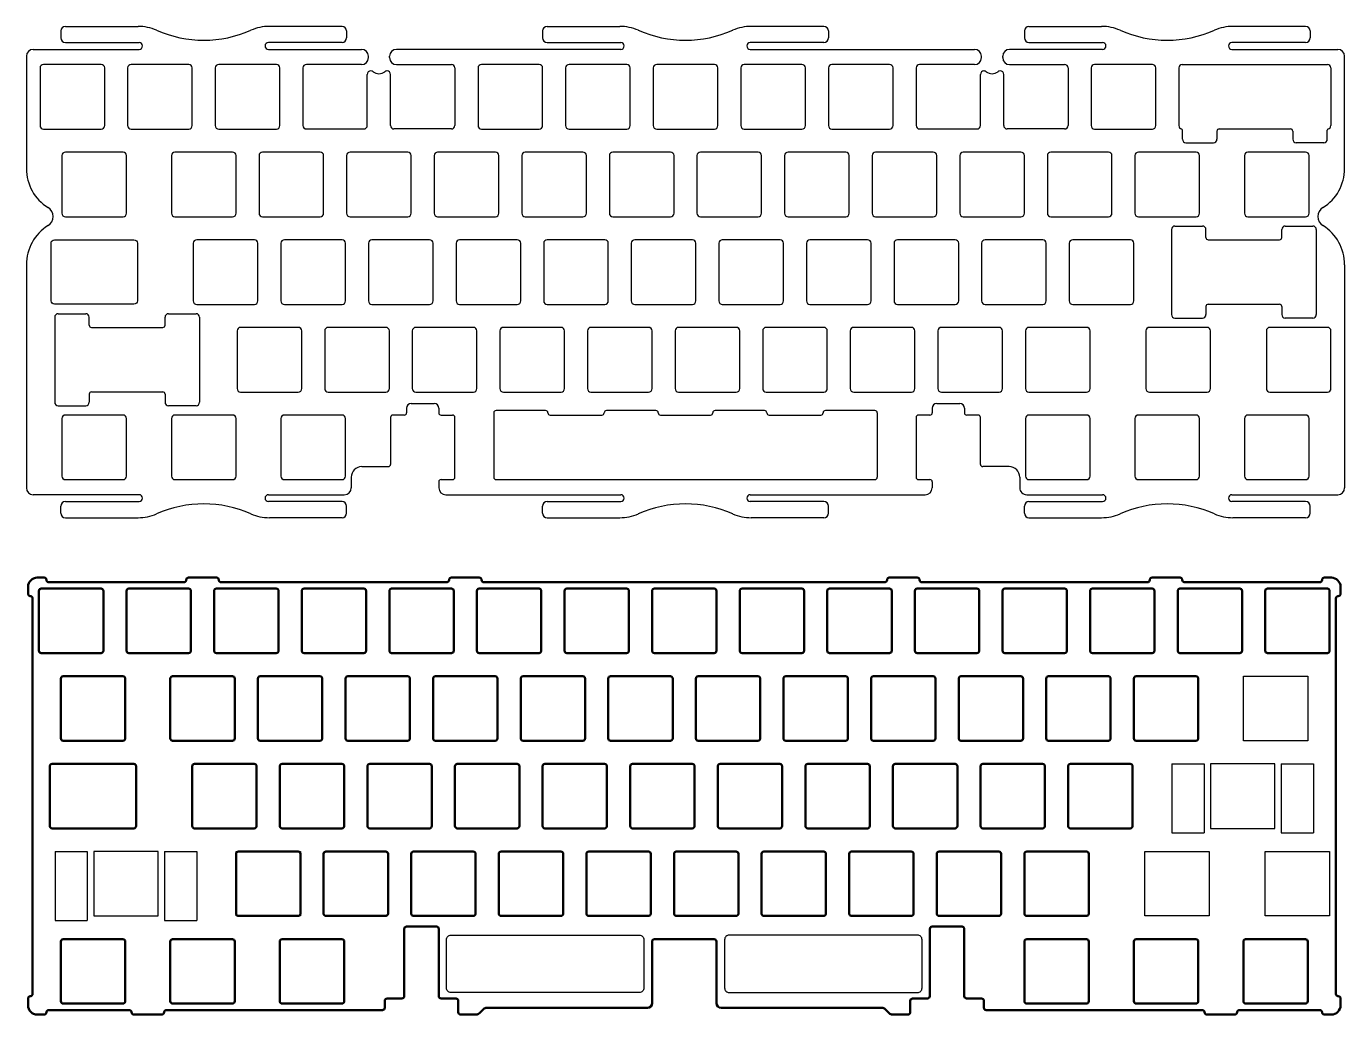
# Model space of a CAD drawing. Header units: millimetres. Extents: x 317 to 621, y 129 to 468.
# Drawn here: x 334.6 to 621.3, y 129.1 to 343.9 of the extents above; entities that cross this region are included whole.
import ezdxf

# ---------------------------------------------------------------- set-up
doc = ezdxf.new("R2010")
doc.units = ezdxf.units.MM
doc.header["$LTSCALE"] = 0.75
doc.layers.add('Visible', color=7, linetype='Continuous', lineweight=50)

msp = doc.modelspace()

# ---------------------------------------------------------------- linework, layer by layer
for p, q in [((342.11, 342.89), (342.11, 341.39)), ((343.11, 343.89), (358.9, 343.89)), ((403.26, 343.89), (387.47, 343.89)), ((404.26, 342.89), (404.26, 341.39)), ((446.89, 342.89), (446.89, 341.39)), ((447.89, 343.89), (463.68, 343.89)), ((508.04, 343.89), (492.24, 343.89)), ((509.04, 342.89), (509.04, 341.39)), ((551.66, 342.89), (551.66, 341.39)), ((552.66, 343.89), (568.45, 343.89)), ((612.81, 343.89), (597.02, 343.89)), ((613.81, 342.89), (613.81, 341.39)), ((336.11, 338.89), (359.11, 338.89)), ((343.11, 340.39), (359.11, 340.39)), ((359.86, 339.64), (359.86, 339.64)), ((386.51, 339.64), (386.51, 339.64)), ((403.26, 340.39), (387.26, 340.39)), ((387.26, 338.89), (407.49, 338.89)), ((463.89, 338.89), (415.09, 338.89)), ((447.89, 340.39), (463.89, 340.39)), ((464.64, 339.64), (464.64, 339.64)), ((491.29, 339.64), (491.29, 339.64)), ((508.04, 340.39), (492.04, 340.39)), ((492.04, 338.89), (540.84, 338.89)), ((568.66, 338.89), (548.44, 338.89)), ((552.66, 340.39), (568.66, 340.39)), ((569.41, 339.64), (569.41, 339.64)), ((596.06, 339.64), (596.06, 339.64)), ((612.81, 340.39), (596.81, 340.39)), ((596.81, 338.89), (619.81, 338.89)), ((334.61, 337.39), (334.61, 312.98)), ((407.49, 335.59), (395.51, 335.59)), ((408.99, 337.09), (408.99, 337.39)), ((413.59, 337.09), (413.59, 337.39)), ((415.09, 335.59), (427.06, 335.59)), ((540.84, 335.59), (528.86, 335.59)), ((542.34, 337.09), (542.34, 337.39)), ((546.94, 337.09), (546.94, 337.39)), ((548.44, 335.59), (560.41, 335.59)), ((621.31, 312.98), (621.31, 337.39)), ((394.76, 334.84), (394.76, 322.34)), ((408.76, 322.34), (408.76, 333.44)), ((409.51, 334.19), (409.54, 334.19)), ((413.06, 334.19), (413.03, 334.19)), ((413.81, 322.34), (413.81, 333.44)), ((427.81, 334.84), (427.81, 322.34)), ((528.11, 334.84), (528.11, 322.34)), ((542.11, 322.34), (542.11, 333.44)), ((542.86, 334.19), (542.89, 334.19)), ((546.41, 334.19), (546.38, 334.19)), ((547.16, 322.34), (547.16, 333.44)), ((561.16, 334.84), (561.16, 322.34)), ((585.26, 334.84), (585.26, 322.31)), ((618.31, 334.84), (618.31, 322.31)), ((395.51, 321.59), (408.01, 321.59)), ((427.06, 321.59), (414.56, 321.59)), ((528.86, 321.59), (541.36, 321.59)), ((560.41, 321.59), (547.91, 321.59)), ((586.04, 319.34), (586.04, 321.31)), ((617.54, 319.34), (617.54, 321.31)), ((593.54, 321.09), (593.54, 319.34)), ((610.04, 321.09), (610.04, 319.34)), ((591.15, 297.99), (591.15, 299.74)), ((607.65, 297.99), (607.65, 299.74)), ((608.4, 300.49), (614.4, 300.49)), ((334.61, 292.09), (334.61, 243.59)), ((621.31, 292.09), (621.31, 243.59)), ((365.52, 281.44), (371.52, 281.44)), ((591.15, 282.99), (591.15, 281.24)), ((607.65, 282.99), (607.65, 281.24)), ((348.27, 278.94), (348.27, 280.69)), ((364.77, 278.94), (364.77, 280.69)), ((348.27, 263.94), (348.27, 262.19)), ((364.77, 263.94), (364.77, 262.19)), ((413.81, 258.89), (413.81, 248.69)), ((416.81, 259.39), (414.31, 259.39)), ((417.31, 260.89), (417.31, 259.89)), ((424.31, 260.89), (424.31, 259.89)), ((424.81, 259.39), (427.31, 259.39)), ((427.81, 245.89), (427.81, 258.89)), ((436.27, 259.89), (436.27, 245.89)), ((447.53, 260.39), (436.77, 260.39)), ((448.03, 259.89), (448.03, 259.89)), ((448.53, 259.39), (459.77, 259.39)), ((460.27, 259.89), (460.27, 259.89)), ((471.53, 260.39), (460.77, 260.39)), ((472.03, 259.89), (472.03, 259.89)), ((472.53, 259.39), (483.39, 259.39)), ((483.89, 259.89), (483.89, 259.89)), ((495.15, 260.39), (484.39, 260.39)), ((495.65, 259.89), (495.65, 259.89)), ((496.15, 259.39), (507.39, 259.39)), ((507.89, 259.89), (507.89, 259.89)), ((519.15, 260.39), (508.39, 260.39)), ((519.65, 259.89), (519.65, 245.89)), ((528.11, 258.89), (528.11, 245.89)), ((531.11, 259.39), (528.61, 259.39)), ((531.61, 260.89), (531.61, 259.89)), ((538.61, 260.89), (538.61, 259.89)), ((541.61, 259.39), (539.11, 259.39)), ((542.11, 248.69), (542.11, 258.89)), ((407.56, 248.19), (413.31, 248.19)), ((548.36, 248.19), (542.61, 248.19)), ((405.26, 245.89), (405.26, 243.59)), ((424.31, 244.89), (424.31, 243.59)), ((424.81, 245.39), (427.31, 245.39)), ((436.77, 245.39), (519.15, 245.39)), ((528.61, 245.39), (531.11, 245.39)), ((531.61, 244.89), (531.61, 243.59)), ((550.66, 245.89), (550.66, 243.59)), ((359.11, 242.09), (336.11, 242.09)), ((359.86, 241.34), (359.86, 241.34)), ((386.51, 241.34), (386.51, 241.34)), ((387.26, 242.09), (403.76, 242.09)), ((425.81, 242.09), (463.89, 242.09)), ((464.64, 241.34), (464.64, 241.34)), ((491.29, 241.34), (491.29, 241.34)), ((492.04, 242.09), (530.11, 242.09)), ((552.16, 242.09), (568.66, 242.09)), ((569.41, 241.34), (569.41, 241.34)), ((596.06, 241.34), (596.06, 241.34)), ((596.81, 242.09), (619.81, 242.09)), ((342.11, 238.09), (342.11, 239.59)), ((343.11, 240.59), (359.11, 240.59)), ((403.26, 240.59), (387.26, 240.59)), ((404.26, 238.09), (404.26, 239.59)), ((446.89, 238.09), (446.89, 239.59)), ((447.89, 240.59), (463.89, 240.59)), ((508.04, 240.59), (492.04, 240.59)), ((509.04, 238.09), (509.04, 239.59)), ((551.66, 238.09), (551.66, 239.59)), ((552.66, 240.59), (568.66, 240.59)), ((612.81, 240.59), (596.81, 240.59)), ((613.81, 238.09), (613.81, 239.59)), ((343.11, 237.09), (358.9, 237.09)), ((403.26, 237.09), (387.47, 237.09)), ((447.89, 237.09), (463.68, 237.09)), ((508.04, 237.09), (492.24, 237.09)), ((552.66, 237.09), (568.45, 237.09)), ((612.81, 237.09), (597.02, 237.09))]:
    msp.add_line(p, q)
at = {"linetype": 'Continuous'}
for p, q in [((586.01, 335.59), (617.56, 335.59)), ((594.04, 321.59), (609.54, 321.59)), ((586.79, 318.59), (592.79, 318.59)), ((616.79, 318.59), (610.79, 318.59)), ((583.65, 299.74), (583.65, 281.24)), ((584.4, 300.49), (590.4, 300.49)), ((615.15, 299.74), (615.15, 281.24)), ((591.65, 297.49), (607.15, 297.49)), ((341.52, 281.44), (347.52, 281.44)), ((591.65, 283.49), (607.15, 283.49)), ((340.77, 280.69), (340.77, 262.19)), ((348.77, 278.44), (364.27, 278.44)), ((372.27, 280.69), (372.27, 262.19)), ((584.4, 280.49), (590.4, 280.49)), ((614.4, 280.49), (608.4, 280.49)), ((348.77, 264.44), (364.27, 264.44)), ((341.52, 261.44), (347.52, 261.44)), ((371.52, 261.44), (365.52, 261.44)), ((418.31, 261.89), (423.31, 261.89)), ((532.61, 261.89), (537.61, 261.89))]:
    msp.add_line(p, q, dxfattribs=at)
at = {"color": 5, "linetype": 'Continuous', "lineweight": 25}
for p, q in [((599.28, 202.62), (613.28, 202.62)), ((599.28, 188.62), (599.28, 202.62)), ((613.28, 202.62), (613.28, 188.62)), ((613.28, 188.62), (599.28, 188.62)), ((583.74, 183.57), (590.74, 183.57)), ((583.74, 183.57), (583.74, 168.6)), ((590.74, 183.57), (590.74, 168.6)), ((606.14, 183.57), (592.14, 183.57)), ((592.14, 183.57), (592.14, 169.57)), ((606.14, 169.57), (606.14, 183.57)), ((607.54, 183.57), (614.54, 183.57)), ((607.54, 183.57), (607.54, 168.6)), ((614.54, 183.57), (614.54, 168.6)), ((592.14, 169.57), (606.14, 169.57)), ((583.74, 168.6), (590.74, 168.6)), ((607.54, 168.6), (614.54, 168.6)), ((340.85, 164.52), (340.85, 149.55)), ((340.85, 164.52), (347.85, 164.52)), ((347.85, 164.52), (347.85, 149.55)), ((363.25, 164.52), (349.25, 164.52)), ((349.25, 164.52), (349.25, 150.52)), ((363.25, 150.52), (363.25, 164.52)), ((364.65, 164.52), (371.65, 164.52)), ((364.65, 164.52), (364.65, 149.55)), ((371.65, 164.52), (371.65, 149.55)), ((380.21, 164.52), (394.21, 164.52)), ((380.21, 150.52), (380.21, 164.52)), ((394.21, 164.52), (394.21, 150.52)), ((577.85, 164.52), (591.85, 164.52)), ((577.85, 150.52), (577.85, 164.52)), ((591.85, 164.52), (591.85, 150.52)), ((604.05, 164.52), (618.05, 164.52)), ((604.05, 150.52), (604.05, 164.52)), ((618.05, 164.52), (618.05, 150.52)), ((340.85, 149.55), (347.85, 149.55)), ((349.25, 150.52), (363.25, 150.52)), ((364.65, 149.55), (371.65, 149.55)), ((394.21, 150.52), (380.21, 150.52)), ((591.85, 150.52), (577.85, 150.52)), ((618.05, 150.52), (604.05, 150.52))]:
    msp.add_line(p, q, dxfattribs=at)
for points in [[(338.34, 321.56), (350.89, 321.56, 0.414214), (351.64, 322.31), (351.64, 334.86, 0.414214), (350.89, 335.61), (338.34, 335.61, 0.414214), (337.59, 334.86), (337.59, 322.31, 0.414214)], [(357.39, 321.56), (369.94, 321.56, 0.414214), (370.69, 322.31), (370.69, 334.86, 0.414214), (369.94, 335.61), (357.39, 335.61, 0.414214), (356.64, 334.86), (356.64, 322.31, 0.414214)], [(376.44, 321.56), (388.99, 321.56, 0.414214), (389.74, 322.31), (389.74, 334.86, 0.414214), (388.99, 335.61), (376.44, 335.61, 0.414214), (375.69, 334.86), (375.69, 322.31, 0.414214)], [(433.59, 321.56), (446.14, 321.56, 0.414214), (446.89, 322.31), (446.89, 334.86, 0.414214), (446.14, 335.61), (433.59, 335.61, 0.414214), (432.84, 334.86), (432.84, 322.31, 0.414214)], [(452.64, 321.56), (465.19, 321.56, 0.414214), (465.94, 322.31), (465.94, 334.86, 0.414214), (465.19, 335.61), (452.64, 335.61, 0.414214), (451.89, 334.86), (451.89, 322.31, 0.414214)], [(471.69, 321.56), (484.24, 321.56, 0.414214), (484.99, 322.31), (484.99, 334.86, 0.414214), (484.24, 335.61), (471.69, 335.61, 0.414214), (470.94, 334.86), (470.94, 322.31, 0.414214)], [(490.74, 321.56), (503.29, 321.56, 0.414214), (504.04, 322.31), (504.04, 334.86, 0.414214), (503.29, 335.61), (490.74, 335.61, 0.414214), (489.99, 334.86), (489.99, 322.31, 0.414214)], [(509.79, 321.56), (522.34, 321.56, 0.414214), (523.09, 322.31), (523.09, 334.86, 0.414214), (522.34, 335.61), (509.79, 335.61, 0.414214), (509.04, 334.86), (509.04, 322.31, 0.414214)], [(566.94, 321.56), (579.49, 321.56, 0.414214), (580.24, 322.31), (580.24, 334.86, 0.414214), (579.49, 335.61), (566.94, 335.61, 0.414214), (566.19, 334.86), (566.19, 322.31, 0.414214)], [(343.1, 302.51), (355.65, 302.51, 0.414214), (356.4, 303.26), (356.4, 315.81, 0.414214), (355.65, 316.56), (343.1, 316.56, 0.414214), (342.35, 315.81), (342.35, 303.26, 0.414214)], [(366.91, 302.51), (379.46, 302.51, 0.414214), (380.21, 303.26), (380.21, 315.81, 0.414214), (379.46, 316.56), (366.91, 316.56, 0.414214), (366.16, 315.81), (366.16, 303.26, 0.414214)], [(385.96, 302.51), (398.51, 302.51, 0.414214), (399.26, 303.26), (399.26, 315.81, 0.414214), (398.51, 316.56), (385.96, 316.56, 0.414214), (385.21, 315.81), (385.21, 303.26, 0.414214)], [(405.01, 302.51), (417.56, 302.51, 0.414214), (418.31, 303.26), (418.31, 315.81, 0.414214), (417.56, 316.56), (405.01, 316.56, 0.414214), (404.26, 315.81), (404.26, 303.26, 0.414214)], [(424.06, 302.51), (436.61, 302.51, 0.414214), (437.36, 303.26), (437.36, 315.81, 0.414214), (436.61, 316.56), (424.06, 316.56, 0.414214), (423.31, 315.81), (423.31, 303.26, 0.414214)], [(443.11, 302.51), (455.66, 302.51, 0.414214), (456.41, 303.26), (456.41, 315.81, 0.414214), (455.66, 316.56), (443.11, 316.56, 0.414214), (442.36, 315.81), (442.36, 303.26, 0.414214)], [(462.16, 302.51), (474.71, 302.51, 0.414214), (475.46, 303.26), (475.46, 315.81, 0.414214), (474.71, 316.56), (462.16, 316.56, 0.414214), (461.41, 315.81), (461.41, 303.26, 0.414214)], [(481.21, 302.51), (493.76, 302.51, 0.414214), (494.51, 303.26), (494.51, 315.81, 0.414214), (493.76, 316.56), (481.21, 316.56, 0.414214), (480.46, 315.81), (480.46, 303.26, 0.414214)], [(500.26, 302.51), (512.81, 302.51, 0.414214), (513.56, 303.26), (513.56, 315.81, 0.414214), (512.81, 316.56), (500.26, 316.56, 0.414214), (499.51, 315.81), (499.51, 303.26, 0.414214)], [(519.31, 302.51), (531.86, 302.51, 0.414214), (532.61, 303.26), (532.61, 315.81, 0.414214), (531.86, 316.56), (519.31, 316.56, 0.414214), (518.56, 315.81), (518.56, 303.26, 0.414214)], [(538.36, 302.51), (550.91, 302.51, 0.414214), (551.66, 303.26), (551.66, 315.81, 0.414214), (550.91, 316.56), (538.36, 316.56, 0.414214), (537.61, 315.81), (537.61, 303.26, 0.414214)], [(557.41, 302.51), (569.96, 302.51, 0.414214), (570.71, 303.26), (570.71, 315.81, 0.414214), (569.96, 316.56), (557.41, 316.56, 0.414214), (556.66, 315.81), (556.66, 303.26, 0.414214)], [(576.46, 302.51), (589.01, 302.51, 0.414214), (589.76, 303.26), (589.76, 315.81, 0.414214), (589.01, 316.56), (576.46, 316.56, 0.414214), (575.71, 315.81), (575.71, 303.26, 0.414214)], [(600.27, 302.51), (612.82, 302.51, 0.414214), (613.57, 303.26), (613.57, 315.81, 0.414214), (612.82, 316.56), (600.27, 316.56, 0.414214), (599.52, 315.81), (599.52, 303.26, 0.414214)], [(339.97, 296.74, -0.414214), (340.74, 297.49), (358, 297.49, -0.391227), (358.78, 296.74), (358.78, 284.24, -0.391227), (358, 283.49), (340.74, 283.49, -0.391227), (339.97, 284.24)], [(371.67, 283.46), (384.22, 283.46, 0.414214), (384.97, 284.21), (384.97, 296.76, 0.414214), (384.22, 297.51), (371.67, 297.51, 0.414214), (370.92, 296.76), (370.92, 284.21, 0.414214)], [(390.72, 283.46), (403.27, 283.46, 0.414214), (404.02, 284.21), (404.02, 296.76, 0.414214), (403.27, 297.51), (390.72, 297.51, 0.414214), (389.97, 296.76), (389.97, 284.21, 0.414214)], [(409.77, 283.46), (422.32, 283.46, 0.414214), (423.07, 284.21), (423.07, 296.76, 0.414214), (422.32, 297.51), (409.77, 297.51, 0.414214), (409.02, 296.76), (409.02, 284.21, 0.414214)], [(428.82, 283.46), (441.37, 283.46, 0.414214), (442.12, 284.21), (442.12, 296.76, 0.414214), (441.37, 297.51), (428.82, 297.51, 0.414214), (428.07, 296.76), (428.07, 284.21, 0.414214)], [(447.87, 283.46), (460.42, 283.46, 0.414214), (461.17, 284.21), (461.17, 296.76, 0.414214), (460.42, 297.51), (447.87, 297.51, 0.414214), (447.12, 296.76), (447.12, 284.21, 0.414214)], [(466.92, 283.46), (479.47, 283.46, 0.414214), (480.22, 284.21), (480.22, 296.76, 0.414214), (479.47, 297.51), (466.92, 297.51, 0.414214), (466.17, 296.76), (466.17, 284.21, 0.414214)], [(485.97, 283.46), (498.52, 283.46, 0.414214), (499.27, 284.21), (499.27, 296.76, 0.414214), (498.52, 297.51), (485.97, 297.51, 0.414214), (485.22, 296.76), (485.22, 284.21, 0.414214)], [(505.02, 283.46), (517.57, 283.46, 0.414214), (518.32, 284.21), (518.32, 296.76, 0.414214), (517.57, 297.51), (505.02, 297.51, 0.414214), (504.27, 296.76), (504.27, 284.21, 0.414214)], [(524.07, 283.46), (536.62, 283.46, 0.414214), (537.37, 284.21), (537.37, 296.76, 0.414214), (536.62, 297.51), (524.07, 297.51, 0.414214), (523.32, 296.76), (523.32, 284.21, 0.414214)], [(543.12, 283.46), (555.67, 283.46, 0.414214), (556.42, 284.21), (556.42, 296.76, 0.414214), (555.67, 297.51), (543.12, 297.51, 0.414214), (542.37, 296.76), (542.37, 284.21, 0.414214)], [(562.17, 283.46), (574.72, 283.46, 0.414214), (575.47, 284.21), (575.47, 296.76, 0.414214), (574.72, 297.51), (562.17, 297.51, 0.414214), (561.42, 296.76), (561.42, 284.21, 0.414214)], [(381.2, 264.41), (393.75, 264.41, 0.414214), (394.5, 265.16), (394.5, 277.71, 0.414214), (393.75, 278.46), (381.2, 278.46, 0.414214), (380.45, 277.71), (380.45, 265.16, 0.414214)], [(400.25, 264.41), (412.8, 264.41, 0.414214), (413.55, 265.16), (413.55, 277.71, 0.414214), (412.8, 278.46), (400.25, 278.46, 0.414214), (399.5, 277.71), (399.5, 265.16, 0.414214)], [(419.3, 264.41), (431.85, 264.41, 0.414214), (432.6, 265.16), (432.6, 277.71, 0.414214), (431.85, 278.46), (419.3, 278.46, 0.414214), (418.55, 277.71), (418.55, 265.16, 0.414214)], [(438.35, 264.41), (450.9, 264.41, 0.414214), (451.65, 265.16), (451.65, 277.71, 0.414214), (450.9, 278.46), (438.35, 278.46, 0.414214), (437.6, 277.71), (437.6, 265.16, 0.414214)], [(457.4, 264.41), (469.95, 264.41, 0.414214), (470.7, 265.16), (470.7, 277.71, 0.414214), (469.95, 278.46), (457.4, 278.46, 0.414214), (456.65, 277.71), (456.65, 265.16, 0.414214)], [(476.45, 264.41), (489, 264.41, 0.414214), (489.75, 265.16), (489.75, 277.71, 0.414214), (489, 278.46), (476.45, 278.46, 0.414214), (475.7, 277.71), (475.7, 265.16, 0.414214)], [(495.5, 264.41), (508.05, 264.41, 0.414214), (508.8, 265.16), (508.8, 277.71, 0.414214), (508.05, 278.46), (495.5, 278.46, 0.414214), (494.75, 277.71), (494.75, 265.16, 0.414214)], [(514.55, 264.41), (527.1, 264.41, 0.414214), (527.85, 265.16), (527.85, 277.71, 0.414214), (527.1, 278.46), (514.55, 278.46, 0.414214), (513.8, 277.71), (513.8, 265.16, 0.414214)], [(533.6, 264.41), (546.15, 264.41, 0.414214), (546.9, 265.16), (546.9, 277.71, 0.414214), (546.15, 278.46), (533.6, 278.46, 0.414214), (532.85, 277.71), (532.85, 265.16, 0.414214)], [(552.65, 264.41), (565.2, 264.41, 0.414214), (565.95, 265.16), (565.95, 277.71, 0.414214), (565.2, 278.46), (552.65, 278.46, 0.414214), (551.9, 277.71), (551.9, 265.16, 0.414214)], [(578.84, 264.41), (591.39, 264.41, 0.414214), (592.14, 265.16), (592.14, 277.71, 0.414214), (591.39, 278.46), (578.84, 278.46, 0.414214), (578.09, 277.71), (578.09, 265.16, 0.414214)], [(605.04, 264.41), (617.59, 264.41, 0.414214), (618.34, 265.16), (618.34, 277.71, 0.414214), (617.59, 278.46), (605.04, 278.46, 0.414214), (604.29, 277.71), (604.29, 265.16, 0.414214)], [(343.1, 245.36), (355.65, 245.36, 0.414214), (356.4, 246.11), (356.4, 258.66, 0.414214), (355.65, 259.41), (343.1, 259.41, 0.414214), (342.35, 258.66), (342.35, 246.11, 0.414214)], [(366.91, 245.36), (379.46, 245.36, 0.414214), (380.21, 246.11), (380.21, 258.66, 0.414214), (379.46, 259.41), (366.91, 259.41, 0.414214), (366.16, 258.66), (366.16, 246.11, 0.414214)], [(390.72, 245.36), (403.27, 245.36, 0.414214), (404.02, 246.11), (404.02, 258.66, 0.414214), (403.27, 259.41), (390.72, 259.41, 0.414214), (389.97, 258.66), (389.97, 246.11, 0.414214)], [(552.65, 245.36), (565.2, 245.36, 0.414214), (565.95, 246.11), (565.95, 258.66, 0.414214), (565.2, 259.41), (552.65, 259.41, 0.414214), (551.9, 258.66), (551.9, 246.11, 0.414214)], [(576.46, 245.36), (589.01, 245.36, 0.414214), (589.76, 246.11), (589.76, 258.66, 0.414214), (589.01, 259.41), (576.46, 259.41, 0.414214), (575.71, 258.66), (575.71, 246.11, 0.414214)], [(600.27, 245.36), (612.82, 245.36, 0.414214), (613.57, 246.11), (613.57, 258.66, 0.414214), (612.82, 259.41), (600.27, 259.41, 0.414214), (599.52, 258.66), (599.52, 246.11, 0.414214)]]:
    msp.add_lwpolyline(points, format="xyb", close=True)
at = {"color": 5}
for points in [[(426.98, 146.36), (467.93, 146.36, -0.414214), (468.93, 145.36), (468.93, 134.87, -0.414214), (467.93, 133.87), (426.98, 133.87, -0.414214), (425.98, 134.87), (425.98, 145.36, -0.414214)], [(528.41, 146.36), (487.47, 146.36, 0.414214), (486.47, 145.36), (486.47, 134.87, 0.414214), (487.47, 133.87), (528.41, 133.87, 0.414214), (529.41, 134.87), (529.41, 145.36, 0.414214)]]:
    msp.add_lwpolyline(points, format="xyb", close=True, dxfattribs=at)
for centre, radius, start, end in [((343.11, 342.89), 1, 90, 180), ((343.11, 341.39), 1, 180, 270), ((358.9, 333.89), 10, 66.2758, 90), ((373.19, 366.39), 25.5, 246.2758, 293.7242), ((387.47, 333.89), 10, 90, 113.7242), ((403.26, 342.89), 1, 0, 90), ((403.26, 341.39), 1, 270, 0), ((447.89, 342.89), 1, 90, 180), ((447.89, 341.39), 1, 180, 270), ((463.68, 333.89), 10, 66.2758, 90), ((477.96, 366.39), 25.5, 246.2758, 293.7242), ((492.24, 333.89), 10, 90, 113.7242), ((508.04, 342.89), 1, 0, 90), ((508.04, 341.39), 1, 270, 0), ((552.66, 342.89), 1, 90, 180), ((552.66, 341.39), 1, 180, 270), ((568.45, 333.89), 10, 66.2758, 90), ((582.74, 366.39), 25.5, 246.2758, 293.7242), ((597.02, 333.89), 10, 90, 113.7242), ((612.81, 342.89), 1, 0, 90), ((612.81, 341.39), 1, 270, 0), ((336.11, 337.39), 1.5, 90, 180), ((359.11, 339.64), 0.75, 0, 90), ((359.11, 339.64), 0.75, 270, 0), ((387.26, 339.64), 0.75, 90, 180), ((387.26, 339.64), 0.75, 180, 270), ((407.49, 337.39), 1.5, 0, 90), ((415.09, 337.39), 1.5, 90, 180), ((463.89, 339.64), 0.75, 0, 90), ((463.89, 339.64), 0.75, 270, 0), ((492.04, 339.64), 0.75, 90, 180), ((492.04, 339.64), 0.75, 180, 270), ((540.84, 337.39), 1.5, 0, 90), ((548.44, 337.39), 1.5, 90, 180), ((568.66, 339.64), 0.75, 0, 90), ((568.66, 339.64), 0.75, 270, 0), ((596.81, 339.64), 0.75, 90, 180), ((596.81, 339.64), 0.75, 180, 270), ((619.81, 337.39), 1.5, 0, 90), ((395.51, 334.84), 0.75, 90, 180), ((407.49, 337.09), 1.5, 270, 0), ((415.09, 337.09), 1.5, 180, 270), ((427.06, 334.84), 0.75, 0, 90), ((528.86, 334.84), 0.75, 90, 180), ((540.84, 337.09), 1.5, 270, 0), ((548.44, 337.09), 1.5, 180, 270), ((560.41, 334.84), 0.75, 0, 90), ((586.01, 334.84), 0.75, 90, 180), ((617.56, 334.84), 0.75, 360, 90), ((409.51, 333.44), 0.75, 90, 180), ((409.54, 333.44), 0.75, 52.1364, 90), ((411.29, 335.69), 2.1, 232.1364, 307.8636), ((413.03, 333.44), 0.75, 90, 127.8636), ((413.06, 333.44), 0.75, 0, 90), ((542.86, 333.44), 0.75, 90, 180), ((542.89, 333.44), 0.75, 52.1364, 90), ((544.64, 335.69), 2.1, 232.1364, 307.8636), ((546.38, 333.44), 0.75, 90, 127.8636), ((546.41, 333.44), 0.75, 0, 90), ((395.51, 322.34), 0.75, 180, 270), ((408.01, 322.34), 0.75, 270, 0), ((414.56, 322.34), 0.75, 180, 270), ((427.06, 322.34), 0.75, 270, 0), ((528.86, 322.34), 0.75, 180, 270), ((541.36, 322.34), 0.75, 270, 0), ((547.91, 322.34), 0.75, 180, 270), ((560.41, 322.34), 0.75, 270, 0), ((586.01, 322.31), 0.75, 180, 255.883), ((585.76, 321.31), 0.275, 0, 75.883), ((594.04, 321.09), 0.5, 90, 180), ((609.54, 321.09), 0.5, 0, 90), ((617.81, 321.31), 0.275, 104.117, 180), ((617.56, 322.31), 0.75, 284.117, 360), ((586.79, 319.34), 0.75, 180, 270), ((592.79, 319.34), 0.75, 270, 0), ((610.79, 319.34), 0.75, 180, 270), ((616.79, 319.34), 0.75, 270, 360), ((344.61, 312.98), 10, 180, 238.0989), ((611.31, 312.98), 10, 301.9011, 0), ((338.11, 302.54), 2.3, 301.9011, 58.0989), ((617.81, 302.54), 2.3, 121.9011, 238.0989), ((344.61, 292.09), 10, 121.9011, 180), ((590.4, 299.74), 0.75, 0, 90), ((608.4, 299.74), 0.75, 90, 180), ((614.4, 299.74), 0.75, 0, 90), ((611.31, 292.09), 10, 0, 58.0989), ((591.65, 297.99), 0.5, 180, 270), ((607.15, 297.99), 0.5, 270, 0), ((347.52, 280.69), 0.75, 0, 90), ((365.52, 280.69), 0.75, 90, 180), ((371.52, 280.69), 0.75, 0, 90), ((590.4, 281.24), 0.75, 270, 0), ((591.65, 282.99), 0.5, 90, 180), ((607.15, 282.99), 0.5, 0, 90), ((608.4, 281.24), 0.75, 180, 270), ((348.77, 278.94), 0.5, 180, 270), ((364.27, 278.94), 0.5, 270, 0), ((348.77, 263.94), 0.5, 90, 180), ((364.27, 263.94), 0.5, 0, 90), ((347.52, 262.19), 0.75, 270, 0), ((365.52, 262.19), 0.75, 180, 270), ((418.31, 260.89), 1, 90, 180), ((423.31, 260.89), 1, 0, 90), ((532.61, 260.89), 1, 90, 180), ((537.61, 260.89), 1, 360, 90), ((414.31, 258.89), 0.5, 90, 180), ((416.81, 259.89), 0.5, 270, 0), ((424.81, 259.89), 0.5, 180, 270), ((427.31, 258.89), 0.5, 0, 90), ((436.77, 259.89), 0.5, 90, 180), ((447.53, 259.89), 0.5, 0, 90), ((448.53, 259.89), 0.5, 180, 270), ((459.77, 259.89), 0.5, 270, 0), ((460.77, 259.89), 0.5, 90, 180), ((471.53, 259.89), 0.5, 0, 90), ((472.53, 259.89), 0.5, 180, 270), ((483.39, 259.89), 0.5, 270, 0), ((484.39, 259.89), 0.5, 90, 180), ((495.15, 259.89), 0.5, 0, 90), ((496.15, 259.89), 0.5, 180, 270), ((507.39, 259.89), 0.5, 270, 0), ((508.39, 259.89), 0.5, 90, 180), ((519.15, 259.89), 0.5, 0, 90), ((528.61, 258.89), 0.5, 90, 180), ((531.11, 259.89), 0.5, 270, 0), ((539.11, 259.89), 0.5, 180, 270), ((541.61, 258.89), 0.5, 0, 90), ((407.56, 245.89), 2.3, 90, 180), ((413.31, 248.69), 0.5, 270, 0), ((542.61, 248.69), 0.5, 180, 270), ((548.36, 245.89), 2.3, 360, 90), ((424.81, 244.89), 0.5, 90, 180), ((427.31, 245.89), 0.5, 270, 0), ((436.77, 245.89), 0.5, 180, 270), ((519.15, 245.89), 0.5, 270, 0), ((528.61, 245.89), 0.5, 180, 270), ((531.11, 244.89), 0.5, 360, 90), ((336.11, 243.59), 1.5, 180, 270), ((359.11, 241.34), 0.75, 0, 90), ((359.11, 241.34), 0.75, 270, 0), ((387.26, 241.34), 0.75, 90, 180), ((387.26, 241.34), 0.75, 180, 270), ((403.76, 243.59), 1.5, 270, 0), ((425.81, 243.59), 1.5, 180, 270), ((463.89, 241.34), 0.75, 0, 90), ((463.89, 241.34), 0.75, 270, 0), ((492.04, 241.34), 0.75, 90, 180), ((492.04, 241.34), 0.75, 180, 270), ((530.11, 243.59), 1.5, 270, 0), ((552.16, 243.59), 1.5, 180, 270.0191), ((568.66, 241.34), 0.75, 0, 90), ((568.66, 241.34), 0.75, 270, 0), ((596.81, 241.34), 0.75, 90, 180), ((596.81, 241.34), 0.75, 180, 270), ((619.81, 243.59), 1.5, 270, 0), ((343.11, 239.59), 1, 90, 180), ((343.11, 238.09), 1, 180, 270), ((373.19, 214.59), 25.5, 66.2758, 113.7242), ((403.26, 239.59), 1, 0, 90), ((403.26, 238.09), 1, 270, 0), ((447.89, 239.59), 1, 90, 180), ((447.89, 238.09), 1, 180, 270), ((477.96, 214.59), 25.5, 66.2758, 113.7242), ((508.04, 239.59), 1, 0, 90), ((508.04, 238.09), 1, 270, 0), ((552.66, 239.59), 1, 90, 180), ((552.66, 238.09), 1, 180, 270), ((582.74, 214.59), 25.5, 66.2758, 113.7242), ((612.81, 239.59), 1, 0, 90), ((612.81, 238.09), 1, 270, 0), ((358.9, 247.09), 10, 270, 293.7242), ((387.47, 247.09), 10, 246.2758, 270), ((463.68, 247.09), 10, 270, 293.7242), ((492.24, 247.09), 10, 246.2758, 270), ((568.45, 247.09), 10, 270, 293.7242), ((597.02, 247.09), 10, 246.2758, 270)]:
    msp.add_arc(centre, radius, start, end)
at = {"linetype": 'Continuous'}
for centre, start, end in [((584.4, 299.74), 90, 180), ((341.52, 280.69), 90, 180), ((584.4, 281.24), 180, 270), ((614.4, 281.24), 270, 0), ((341.52, 262.19), 180, 270), ((371.52, 262.19), 270, 0)]:
    msp.add_arc(centre, 0.75, start, end, dxfattribs=at)
at = {"layer": 'Visible', "color": 5, "extrusion": (0, 0, -1)}
for p, q in [((338.47, 224.06), (336.97, 224.06)), ((375.96, 224.06), (369.89, 224.06)), ((433.11, 224.06), (427.04, 224.06)), ((528.36, 224.06), (522.29, 224.06)), ((585.51, 224.06), (579.44, 224.06)), ((616.92, 224.06), (618.42, 224.06)), ((334.97, 222.06), (334.97, 220.56)), ((337.35, 208.17), (337.35, 221.17)), ((337.85, 221.67), (350.85, 221.67)), ((368.89, 223.06), (339.47, 223.06)), ((351.35, 221.17), (351.35, 208.17)), ((356.4, 221.17), (356.4, 208.17)), ((369.9, 221.67), (356.9, 221.67)), ((370.4, 208.17), (370.4, 221.17)), ((375.45, 221.17), (375.45, 208.17)), ((388.95, 221.67), (375.95, 221.67)), ((426.04, 223.06), (376.96, 223.06)), ((389.45, 208.17), (389.45, 221.17)), ((394.5, 208.17), (394.5, 221.17)), ((395, 221.67), (408, 221.67)), ((408.5, 221.17), (408.5, 208.17)), ((413.55, 208.17), (413.55, 221.17)), ((414.05, 221.67), (427.05, 221.67)), ((427.55, 221.17), (427.55, 208.17)), ((432.6, 221.17), (432.6, 208.17)), ((446.1, 221.67), (433.1, 221.67)), ((521.29, 223.06), (434.11, 223.06)), ((446.6, 208.17), (446.6, 221.17)), ((451.65, 221.17), (451.65, 208.17)), ((465.15, 221.67), (452.15, 221.67)), ((465.65, 208.17), (465.65, 221.17)), ((470.7, 221.17), (470.7, 208.17)), ((484.2, 221.67), (471.2, 221.67)), ((484.7, 208.17), (484.7, 221.17)), ((489.75, 208.17), (489.75, 221.17)), ((490.25, 221.67), (503.25, 221.67)), ((503.75, 221.17), (503.75, 208.17)), ((508.8, 208.17), (508.8, 221.17)), ((509.3, 221.67), (522.3, 221.67)), ((522.8, 221.17), (522.8, 208.17)), ((527.85, 208.17), (527.85, 221.17)), ((528.35, 221.67), (541.35, 221.67)), ((578.44, 223.06), (529.36, 223.06)), ((541.85, 221.17), (541.85, 208.17)), ((546.9, 208.17), (546.9, 221.17)), ((547.4, 221.67), (560.4, 221.67)), ((560.9, 221.17), (560.9, 208.17)), ((565.95, 208.17), (565.95, 221.17)), ((566.45, 221.67), (579.45, 221.67)), ((579.95, 221.17), (579.95, 208.17)), ((585, 208.17), (585, 221.17)), ((585.5, 221.67), (598.5, 221.67)), ((586.51, 223.06), (615.92, 223.06)), ((599, 221.17), (599, 208.17)), ((604.05, 208.17), (604.05, 221.17)), ((604.55, 221.67), (617.55, 221.67)), ((618.05, 221.17), (618.05, 208.17)), ((620.42, 222.06), (620.42, 220.56)), ((335.97, 219.56), (335.97, 133.58)), ((619.42, 219.56), (619.42, 133.58)), ((350.85, 207.67), (337.85, 207.67)), ((356.9, 207.67), (369.9, 207.67)), ((375.95, 207.67), (388.95, 207.67)), ((408, 207.67), (395, 207.67)), ((427.05, 207.67), (414.05, 207.67)), ((433.1, 207.67), (446.1, 207.67)), ((452.15, 207.67), (465.15, 207.67)), ((471.2, 207.67), (484.2, 207.67)), ((503.25, 207.67), (490.25, 207.67)), ((522.3, 207.67), (509.3, 207.67)), ((541.35, 207.67), (528.35, 207.67)), ((560.4, 207.67), (547.4, 207.67)), ((579.45, 207.67), (566.45, 207.67)), ((598.5, 207.67), (585.5, 207.67)), ((617.55, 207.67), (604.55, 207.67)), ((342.11, 189.12), (342.11, 202.12)), ((342.61, 202.62), (355.61, 202.62)), ((356.11, 202.12), (356.11, 189.12)), ((365.92, 202.12), (365.92, 189.12)), ((379.42, 202.62), (366.42, 202.62)), ((379.92, 189.12), (379.92, 202.12)), ((384.97, 202.12), (384.97, 189.12)), ((398.47, 202.62), (385.47, 202.62)), ((398.97, 189.12), (398.97, 202.12)), ((404.02, 202.12), (404.02, 189.12)), ((417.52, 202.62), (404.52, 202.62)), ((418.02, 189.12), (418.02, 202.12)), ((423.07, 189.12), (423.07, 202.12)), ((423.57, 202.62), (436.57, 202.62)), ((437.07, 202.12), (437.07, 189.12)), ((442.12, 189.12), (442.12, 202.12)), ((442.62, 202.62), (455.62, 202.62)), ((456.12, 202.12), (456.12, 189.12)), ((461.17, 202.12), (461.17, 189.12)), ((474.67, 202.62), (461.67, 202.62)), ((475.17, 189.12), (475.17, 202.12)), ((480.22, 202.12), (480.22, 189.12)), ((493.72, 202.62), (480.72, 202.62)), ((494.22, 189.12), (494.22, 202.12)), ((499.27, 189.12), (499.27, 202.12)), ((499.77, 202.62), (512.77, 202.62)), ((513.27, 202.12), (513.27, 189.12)), ((518.32, 189.12), (518.32, 202.12)), ((518.82, 202.62), (531.82, 202.62)), ((532.32, 202.12), (532.32, 189.12)), ((537.37, 202.12), (537.37, 189.12)), ((550.87, 202.62), (537.87, 202.62)), ((551.37, 189.12), (551.37, 202.12)), ((556.42, 189.12), (556.42, 202.12)), ((556.92, 202.62), (569.92, 202.62)), ((570.42, 202.12), (570.42, 189.12)), ((575.47, 189.12), (575.47, 202.12)), ((575.97, 202.62), (588.97, 202.62)), ((589.47, 202.12), (589.47, 189.12)), ((355.61, 188.62), (342.61, 188.62)), ((366.42, 188.62), (379.42, 188.62)), ((385.47, 188.62), (398.47, 188.62)), ((404.52, 188.62), (417.52, 188.62)), ((436.57, 188.62), (423.57, 188.62)), ((455.62, 188.62), (442.62, 188.62)), ((461.67, 188.62), (474.67, 188.62)), ((480.72, 188.62), (493.72, 188.62)), ((512.77, 188.62), (499.77, 188.62)), ((531.82, 188.62), (518.82, 188.62)), ((537.87, 188.62), (550.87, 188.62)), ((569.92, 188.62), (556.92, 188.62)), ((588.97, 188.62), (575.97, 188.62)), ((357.99, 183.57), (340.21, 183.57)), ((384.18, 183.57), (371.18, 183.57)), ((390.23, 183.57), (403.23, 183.57)), ((409.28, 183.57), (422.28, 183.57)), ((428.33, 183.57), (441.33, 183.57)), ((447.38, 183.57), (460.38, 183.57)), ((466.43, 183.57), (479.43, 183.57)), ((485.48, 183.57), (498.48, 183.57)), ((517.53, 183.57), (504.53, 183.57)), ((523.58, 183.57), (536.58, 183.57)), ((542.63, 183.57), (555.63, 183.57)), ((561.68, 183.57), (574.68, 183.57)), ((339.71, 183.07), (339.71, 170.07)), ((358.49, 170.07), (358.49, 183.07)), ((370.68, 183.07), (370.68, 170.07)), ((384.68, 170.07), (384.68, 183.07)), ((389.73, 170.07), (389.73, 183.07)), ((403.73, 183.07), (403.73, 170.07)), ((408.78, 170.07), (408.78, 183.07)), ((422.78, 183.07), (422.78, 170.07)), ((427.83, 170.07), (427.83, 183.07)), ((441.83, 183.07), (441.83, 170.07)), ((446.88, 170.07), (446.88, 183.07)), ((460.88, 183.07), (460.88, 170.07)), ((465.93, 170.07), (465.93, 183.07)), ((479.93, 183.07), (479.93, 170.07)), ((484.98, 170.07), (484.98, 183.07)), ((498.98, 183.07), (498.98, 170.07)), ((504.03, 183.07), (504.03, 170.07)), ((518.03, 170.07), (518.03, 183.07)), ((523.08, 170.07), (523.08, 183.07)), ((537.08, 183.07), (537.08, 170.07)), ((542.13, 170.07), (542.13, 183.07)), ((556.13, 183.07), (556.13, 170.07)), ((561.18, 170.07), (561.18, 183.07)), ((575.18, 183.07), (575.18, 170.07)), ((340.21, 169.57), (357.99, 169.57)), ((371.18, 169.57), (384.18, 169.57)), ((403.23, 169.57), (390.23, 169.57)), ((422.28, 169.57), (409.28, 169.57)), ((441.33, 169.57), (428.33, 169.57)), ((460.38, 169.57), (447.38, 169.57)), ((479.43, 169.57), (466.43, 169.57)), ((498.48, 169.57), (485.48, 169.57)), ((504.53, 169.57), (517.53, 169.57)), ((536.58, 169.57), (523.58, 169.57)), ((555.63, 169.57), (542.63, 169.57)), ((574.68, 169.57), (561.68, 169.57)), ((380.21, 151.02), (380.21, 164.02)), ((380.71, 164.52), (393.71, 164.52)), ((394.21, 164.02), (394.21, 151.02)), ((399.26, 164.02), (399.26, 151.02)), ((412.76, 164.52), (399.76, 164.52)), ((413.26, 151.02), (413.26, 164.02)), ((418.31, 151.02), (418.31, 164.02)), ((418.81, 164.52), (431.81, 164.52)), ((432.31, 164.02), (432.31, 151.02)), ((437.36, 151.02), (437.36, 164.02)), ((437.86, 164.52), (450.86, 164.52)), ((451.36, 164.02), (451.36, 151.02)), ((456.41, 164.02), (456.41, 151.02)), ((469.91, 164.52), (456.91, 164.52)), ((470.41, 151.02), (470.41, 164.02)), ((475.46, 151.02), (475.46, 164.02)), ((475.96, 164.52), (488.96, 164.52)), ((489.46, 164.02), (489.46, 151.02)), ((494.51, 151.02), (494.51, 164.02)), ((495.01, 164.52), (508.01, 164.52)), ((508.51, 164.02), (508.51, 151.02)), ((513.56, 151.02), (513.56, 164.02)), ((514.06, 164.52), (527.06, 164.52)), ((527.56, 164.02), (527.56, 151.02)), ((532.61, 164.02), (532.61, 151.02)), ((546.11, 164.52), (533.11, 164.52)), ((546.61, 151.02), (546.61, 164.02)), ((551.66, 164.02), (551.66, 151.02)), ((565.16, 164.52), (552.16, 164.52)), ((565.66, 151.02), (565.66, 164.02)), ((393.71, 150.52), (380.71, 150.52)), ((399.76, 150.52), (412.76, 150.52)), ((431.81, 150.52), (418.81, 150.52)), ((450.86, 150.52), (437.86, 150.52)), ((456.91, 150.52), (469.91, 150.52)), ((488.96, 150.52), (475.96, 150.52)), ((508.01, 150.52), (495.01, 150.52)), ((527.06, 150.52), (514.06, 150.52)), ((533.11, 150.52), (546.11, 150.52)), ((552.16, 150.52), (565.16, 150.52)), ((416.8, 147.71), (416.8, 133.08)), ((423.8, 148.21), (417.3, 148.21)), ((424.3, 133.08), (424.3, 147.71)), ((531.1, 133.08), (531.1, 147.71)), ((538.1, 148.21), (531.6, 148.21)), ((538.6, 133.08), (538.6, 147.71)), ((342.11, 144.97), (342.11, 131.97)), ((355.61, 145.47), (342.61, 145.47)), ((356.11, 131.97), (356.11, 144.97)), ((365.92, 144.97), (365.92, 131.97)), ((379.42, 145.47), (366.42, 145.47)), ((379.92, 131.97), (379.92, 144.97)), ((389.73, 144.97), (389.73, 131.97)), ((403.23, 145.47), (390.23, 145.47)), ((403.73, 131.97), (403.73, 144.97)), ((470.7, 144.97), (470.7, 131.58)), ((484.21, 145.47), (471.2, 145.47)), ((484.7, 131.58), (484.7, 144.97)), ((551.66, 131.97), (551.66, 144.97)), ((552.16, 145.47), (565.16, 145.47)), ((565.66, 144.97), (565.66, 131.97)), ((575.47, 144.97), (575.47, 131.97)), ((588.97, 145.47), (575.97, 145.47)), ((589.47, 131.97), (589.47, 144.97)), ((599.28, 144.97), (599.28, 131.97)), ((612.78, 145.47), (599.78, 145.47)), ((613.28, 131.97), (613.28, 144.97)), ((334.97, 132.58), (334.97, 131.08)), ((412.55, 130.58), (412.55, 132.08)), ((413.05, 132.58), (416.3, 132.58)), ((424.8, 132.58), (428.05, 132.58)), ((428.55, 132.08), (428.55, 129.58)), ((526.85, 129.58), (526.85, 132.08)), ((527.35, 132.58), (530.6, 132.58)), ((539.1, 132.58), (542.35, 132.58)), ((542.85, 132.08), (542.85, 130.58)), ((620.42, 131.08), (620.42, 132.58)), ((336.97, 129.08), (338.47, 129.08)), ((339.47, 130.08), (356.98, 130.08)), ((342.61, 131.47), (355.61, 131.47)), ((357.98, 129.08), (364.05, 129.08)), ((412.05, 130.08), (365.05, 130.08)), ((366.42, 131.47), (379.42, 131.47)), ((390.23, 131.47), (403.23, 131.47)), ((432.42, 129.08), (429.05, 129.08)), ((434.04, 130.29), (433.13, 129.37)), ((469.7, 130.58), (434.75, 130.58)), ((520.65, 130.58), (485.7, 130.58)), ((522.27, 129.37), (521.35, 130.29)), ((526.35, 129.08), (522.98, 129.08)), ((590.34, 130.08), (543.35, 130.08)), ((552.14, 131.47), (552.16, 131.47)), ((565.16, 131.47), (552.16, 131.47)), ((552.16, 131.47), (552.16, 131.47)), ((575.97, 131.47), (588.97, 131.47)), ((591.34, 129.08), (597.41, 129.08)), ((598.41, 130.08), (615.92, 130.08)), ((599.78, 131.47), (612.78, 131.47)), ((616.92, 129.08), (618.42, 129.08))]:
    msp.add_line(p, q, dxfattribs=at)
for centre, radius, start, end in [((-336.97, 222.06), 2, 0, 90), ((-338.47, 223.56), 0.5, 90, 180), ((-369.89, 223.56), 0.5, 0, 90), ((-375.96, 223.56), 0.5, 90, 180), ((-427.04, 223.56), 0.5, 0, 90), ((-433.11, 223.56), 0.5, 90, 180), ((-522.29, 223.56), 0.5, 0, 90), ((-528.36, 223.56), 0.5, 90, 180), ((-579.44, 223.56), 0.5, 0, 90), ((-585.51, 223.56), 0.5, 90, 180), ((-616.92, 223.56), 0.5, 0, 90), ((-618.42, 222.06), 2, 90, 180), ((-356.9, 221.17), 0.5, 0, 90), ((-369.9, 221.17), 0.5, 90, 180), ((-375.95, 221.17), 0.5, 0, 90), ((-388.95, 221.17), 0.5, 90, 180), ((-433.1, 221.17), 0.5, 0, 90), ((-446.1, 221.17), 0.5, 90, 180), ((-452.15, 221.17), 0.5, 0, 90), ((-465.15, 221.17), 0.5, 90, 180), ((-471.2, 221.17), 0.5, 0, 90), ((-484.2, 221.17), 0.5, 90, 180), ((-335.47, 220.56), 0.5, 270, 0), ((-619.92, 220.56), 0.5, 180, 270), ((-356.9, 208.17), 0.5, 270, 0), ((-369.9, 208.17), 0.5, 180, 270), ((-375.95, 208.17), 0.5, 270, 0), ((-388.95, 208.17), 0.5, 180, 270), ((-433.1, 208.17), 0.5, 270, 0), ((-446.1, 208.17), 0.5, 180, 270), ((-452.15, 208.17), 0.5, 270, 0), ((-465.15, 208.17), 0.5, 180, 270), ((-471.2, 208.17), 0.5, 270, 0), ((-484.2, 208.17), 0.5, 180, 270), ((-366.42, 202.12), 0.5, 0, 90), ((-379.42, 202.12), 0.5, 90, 180), ((-385.47, 202.12), 0.5, 0, 90), ((-398.47, 202.12), 0.5, 90, 180), ((-404.52, 202.12), 0.5, 0, 90), ((-417.52, 202.12), 0.5, 90, 180), ((-461.67, 202.12), 0.5, 0, 90), ((-474.67, 202.12), 0.5, 90, 180), ((-480.72, 202.12), 0.5, 0, 90), ((-493.72, 202.12), 0.5, 90, 180), ((-537.87, 202.12), 0.5, 0, 90), ((-550.87, 202.12), 0.5, 90, 180), ((-366.42, 189.12), 0.5, 270, 0), ((-379.42, 189.12), 0.5, 180, 270), ((-385.47, 189.12), 0.5, 270, 0), ((-398.47, 189.12), 0.5, 180, 270), ((-404.52, 189.12), 0.5, 270, 0), ((-417.52, 189.12), 0.5, 180, 270), ((-461.67, 189.12), 0.5, 270, 0), ((-474.67, 189.12), 0.5, 180, 270), ((-480.72, 189.12), 0.5, 270, 0), ((-493.72, 189.12), 0.5, 180, 270), ((-537.87, 189.12), 0.5, 270, 0), ((-550.87, 189.12), 0.5, 180, 270), ((-340.21, 183.07), 0.5, 0, 90), ((-357.99, 183.07), 0.5, 90, 180), ((-371.18, 183.07), 0.5, 0, 90), ((-384.18, 183.07), 0.5, 90, 180), ((-504.53, 183.07), 0.5, 0, 90), ((-517.53, 183.07), 0.5, 90, 180), ((-340.21, 170.07), 0.5, 270, 0), ((-357.99, 170.07), 0.5, 180, 270), ((-371.18, 170.07), 0.5, 270, 0), ((-384.18, 170.07), 0.5, 180, 270), ((-504.53, 170.07), 0.5, 270, 0), ((-517.53, 170.07), 0.5, 180, 270), ((-399.76, 164.02), 0.5, 0, 90), ((-412.76, 164.02), 0.5, 90, 180), ((-456.91, 164.02), 0.5, 0, 90), ((-469.91, 164.02), 0.5, 90, 180), ((-533.11, 164.02), 0.5, 0, 90), ((-546.11, 164.02), 0.5, 90, 180), ((-552.16, 164.02), 0.5, 0, 90), ((-565.16, 164.02), 0.5, 90, 180), ((-399.76, 151.02), 0.5, 270, 0), ((-412.76, 151.02), 0.5, 180, 270), ((-456.91, 151.02), 0.5, 270, 0), ((-469.91, 151.02), 0.5, 180, 270), ((-533.11, 151.02), 0.5, 270, 0), ((-546.11, 151.02), 0.5, 180, 270), ((-552.16, 151.02), 0.5, 270, 0), ((-565.16, 151.02), 0.5, 180, 270), ((-342.61, 144.97), 0.5, 0, 90), ((-355.61, 144.97), 0.5, 90, 180), ((-366.42, 144.97), 0.5, 0, 90), ((-379.42, 144.97), 0.5, 90, 180), ((-390.23, 144.97), 0.5, 0, 90), ((-403.23, 144.97), 0.5, 90, 180), ((-575.97, 144.97), 0.5, 0, 90), ((-588.97, 144.97), 0.5, 90, 180), ((-599.78, 144.97), 0.5, 0, 90), ((-612.78, 144.97), 0.5, 90, 180), ((-335.47, 132.58), 0.5, 0, 90), ((-342.61, 131.97), 0.5, 270, 0), ((-355.61, 131.97), 0.5, 180, 270), ((-366.42, 131.97), 0.5, 270, 0), ((-379.42, 131.97), 0.5, 180, 270), ((-390.23, 131.97), 0.5, 270, 0), ((-403.23, 131.97), 0.5, 180, 270), ((-416.3, 133.08), 0.5, 180, 270), ((-424.8, 133.08), 0.5, 270, 0), ((-530.6, 133.08), 0.5, 180, 270), ((-539.1, 133.08), 0.5, 270, 0), ((-575.97, 131.97), 0.5, 270, 0), ((-588.97, 131.97), 0.5, 180, 270), ((-599.78, 131.97), 0.5, 270, 0), ((-612.78, 131.97), 0.5, 180, 270), ((-619.92, 132.58), 0.5, 90, 180), ((-336.97, 131.08), 2, 270, 0), ((-338.47, 129.58), 0.5, 180, 270), ((-357.98, 129.58), 0.5, 270, 0), ((-364.05, 129.58), 0.5, 180, 270), ((-412.05, 130.58), 0.5, 180, 270), ((-429.05, 129.58), 0.5, 270, 0), ((-432.42, 130.08), 1, 225, 270), ((-469.7, 131.58), 1, 180, 270), ((-485.7, 131.58), 1, 270, 0), ((-522.98, 130.08), 1, 270, 315), ((-526.35, 129.58), 0.5, 180, 270), ((-543.35, 130.58), 0.5, 270, 0), ((-591.34, 129.58), 0.5, 270, 0), ((-597.41, 129.58), 0.5, 180, 270), ((-616.92, 129.58), 0.5, 270, 0), ((-618.42, 131.08), 2, 180, 270)]:
    msp.add_arc(centre, radius, start, end, dxfattribs=at)
at = {"layer": 'Visible', "color": 5}
for centre, radius, start, end in [((337.85, 221.17), 0.5, 90, 180), ((339.47, 223.56), 0.5, 180, 270), ((350.85, 221.17), 0.5, 360, 90), ((368.89, 223.56), 0.5, 270, 360), ((376.96, 223.56), 0.5, 180, 270), ((395, 221.17), 0.5, 90, 180), ((408, 221.17), 0.5, 360, 90), ((414.05, 221.17), 0.5, 90, 180), ((426.04, 223.56), 0.5, 270, 360), ((427.05, 221.17), 0.5, 360, 90), ((434.11, 223.56), 0.5, 180, 270), ((490.25, 221.17), 0.5, 90, 180), ((503.25, 221.17), 0.5, 360, 90), ((509.3, 221.17), 0.5, 90, 180), ((521.29, 223.56), 0.5, 270, 360), ((522.3, 221.17), 0.5, 360, 90), ((528.35, 221.17), 0.5, 90, 180), ((529.36, 223.56), 0.5, 180, 270), ((541.35, 221.17), 0.5, 360, 90), ((547.4, 221.17), 0.5, 90, 180), ((560.4, 221.17), 0.5, 360, 90), ((566.45, 221.17), 0.5, 90, 180), ((578.44, 223.56), 0.5, 270, 360), ((579.45, 221.17), 0.5, 360, 90), ((585.5, 221.17), 0.5, 90, 180), ((586.51, 223.56), 0.5, 180, 270), ((598.5, 221.17), 0.5, 360, 90), ((604.55, 221.17), 0.5, 90, 180), ((615.92, 223.56), 0.5, 270, 360), ((617.55, 221.17), 0.5, 360, 90), ((335.47, 219.56), 0.5, 360, 90), ((619.92, 219.56), 0.5, 90, 180), ((337.85, 208.17), 0.5, 180, 270), ((350.85, 208.17), 0.5, 270, 360), ((395, 208.17), 0.5, 180, 270), ((408, 208.17), 0.5, 270, 360), ((414.05, 208.17), 0.5, 180, 270), ((427.05, 208.17), 0.5, 270, 360), ((490.25, 208.17), 0.5, 180, 270), ((503.25, 208.17), 0.5, 270, 360), ((509.3, 208.17), 0.5, 180, 270), ((522.3, 208.17), 0.5, 270, 360), ((528.35, 208.17), 0.5, 180, 270), ((541.35, 208.17), 0.5, 270, 360), ((547.4, 208.17), 0.5, 180, 270), ((560.4, 208.17), 0.5, 270, 360), ((566.45, 208.17), 0.5, 180, 270), ((579.45, 208.17), 0.5, 270, 360), ((585.5, 208.17), 0.5, 180, 270), ((598.5, 208.17), 0.5, 270, 360), ((604.55, 208.17), 0.5, 180, 270), ((617.55, 208.17), 0.5, 270, 360), ((342.61, 202.12), 0.5, 90, 180), ((355.61, 202.12), 0.5, 360, 90), ((423.57, 202.12), 0.5, 90, 180), ((436.57, 202.12), 0.5, 360, 90), ((442.62, 202.12), 0.5, 90, 180), ((455.62, 202.12), 0.5, 360, 90), ((499.77, 202.12), 0.5, 90, 180), ((512.77, 202.12), 0.5, 360, 90), ((518.82, 202.12), 0.5, 90, 180), ((531.82, 202.12), 0.5, 360, 90), ((556.92, 202.12), 0.5, 90, 180), ((569.92, 202.12), 0.5, 360, 90), ((575.97, 202.12), 0.5, 90, 180), ((588.97, 202.12), 0.5, 360, 90), ((342.61, 189.12), 0.5, 180, 270), ((355.61, 189.12), 0.5, 270, 360), ((423.57, 189.12), 0.5, 180, 270), ((436.57, 189.12), 0.5, 270, 360), ((442.62, 189.12), 0.5, 180, 270), ((455.62, 189.12), 0.5, 270, 360), ((499.77, 189.12), 0.5, 180, 270), ((512.77, 189.12), 0.5, 270, 360), ((518.82, 189.12), 0.5, 180, 270), ((531.82, 189.12), 0.5, 270, 360), ((556.92, 189.12), 0.5, 180, 270), ((569.92, 189.12), 0.5, 270, 360), ((575.97, 189.12), 0.5, 180, 270), ((588.97, 189.12), 0.5, 270, 360), ((390.23, 183.07), 0.5, 90, 180), ((403.23, 183.07), 0.5, 360, 90), ((409.28, 183.07), 0.5, 90, 180), ((422.28, 183.07), 0.5, 360, 90), ((428.33, 183.07), 0.5, 90, 180), ((441.33, 183.07), 0.5, 360, 90), ((447.38, 183.07), 0.5, 90, 180), ((460.38, 183.07), 0.5, 360, 90), ((466.43, 183.07), 0.5, 90, 180), ((479.43, 183.07), 0.5, 360, 90), ((485.48, 183.07), 0.5, 90, 180), ((498.48, 183.07), 0.5, 360, 90), ((523.58, 183.07), 0.5, 90, 180), ((536.58, 183.07), 0.5, 360, 90), ((542.63, 183.07), 0.5, 90, 180), ((555.63, 183.07), 0.5, 360, 90), ((561.68, 183.07), 0.5, 90, 180), ((574.68, 183.07), 0.5, 360, 90), ((390.23, 170.07), 0.5, 180, 270), ((403.23, 170.07), 0.5, 270, 360), ((409.28, 170.07), 0.5, 180, 270), ((422.28, 170.07), 0.5, 270, 360), ((428.33, 170.07), 0.5, 180, 270), ((441.33, 170.07), 0.5, 270, 360), ((447.38, 170.07), 0.5, 180, 270), ((460.38, 170.07), 0.5, 270, 360), ((466.43, 170.07), 0.5, 180, 270), ((479.43, 170.07), 0.5, 270, 360), ((485.48, 170.07), 0.5, 180, 270), ((498.48, 170.07), 0.5, 270, 360), ((523.58, 170.07), 0.5, 180, 270), ((536.58, 170.07), 0.5, 270, 360), ((542.63, 170.07), 0.5, 180, 270), ((555.63, 170.07), 0.5, 270, 360), ((561.68, 170.07), 0.5, 180, 270), ((574.68, 170.07), 0.5, 270, 360), ((380.71, 164.02), 0.5, 90, 180), ((393.71, 164.02), 0.5, 360, 90), ((418.81, 164.02), 0.5, 90, 180), ((431.81, 164.02), 0.5, 360, 90), ((437.86, 164.02), 0.5, 90, 180), ((450.86, 164.02), 0.5, 360, 90), ((475.96, 164.02), 0.5, 90, 180), ((488.96, 164.02), 0.5, 360, 90), ((495.01, 164.02), 0.5, 90, 180), ((508.01, 164.02), 0.5, 360, 90), ((514.06, 164.02), 0.5, 90, 180), ((527.06, 164.02), 0.5, 360, 90), ((380.71, 151.02), 0.5, 180, 270), ((393.71, 151.02), 0.5, 270, 360), ((418.81, 151.02), 0.5, 180, 270), ((431.81, 151.02), 0.5, 270, 360), ((437.86, 151.02), 0.5, 180, 270), ((450.86, 151.02), 0.5, 270, 360), ((475.96, 151.02), 0.5, 180, 270), ((488.96, 151.02), 0.5, 270, 360), ((495.01, 151.02), 0.5, 180, 270), ((508.01, 151.02), 0.5, 270, 360), ((514.06, 151.02), 0.5, 180, 270), ((527.06, 151.02), 0.5, 270, 360), ((417.3, 147.71), 0.5, 90, 180), ((423.8, 147.71), 0.5, 0, 90), ((531.6, 147.71), 0.5, 90, 180), ((538.1, 147.71), 0.5, 0, 90), ((471.2, 144.97), 0.5, 90, 180), ((484.2, 144.97), 0.5, 0, 89.0259), ((552.16, 144.97), 0.5, 90, 180), ((565.16, 144.97), 0.5, 360, 90), ((335.47, 133.58), 0.5, 270, 360), ((413.05, 132.08), 0.5, 90, 180), ((428.05, 132.08), 0.5, 0, 90), ((527.35, 132.08), 0.5, 90, 180), ((542.35, 132.08), 0.5, 0, 90), ((552.16, 131.97), 0.5, 180, 270), ((565.16, 131.97), 0.5, 270, 360), ((619.92, 133.58), 0.5, 180, 270), ((339.47, 129.58), 0.5, 90, 180), ((356.98, 129.58), 0.5, 360, 90), ((365.05, 129.58), 0.5, 90, 180), ((434.75, 129.58), 1, 90, 135), ((520.65, 129.58), 1, 45, 90), ((552.16, 131.97), 0.5, 267.6427, 270), ((590.34, 129.58), 0.5, 360, 90), ((598.41, 129.58), 0.5, 90, 180), ((615.92, 129.58), 0.5, 360, 90)]:
    msp.add_arc(centre, radius, start, end, dxfattribs=at)

doc.saveas('drawing.dxf')
